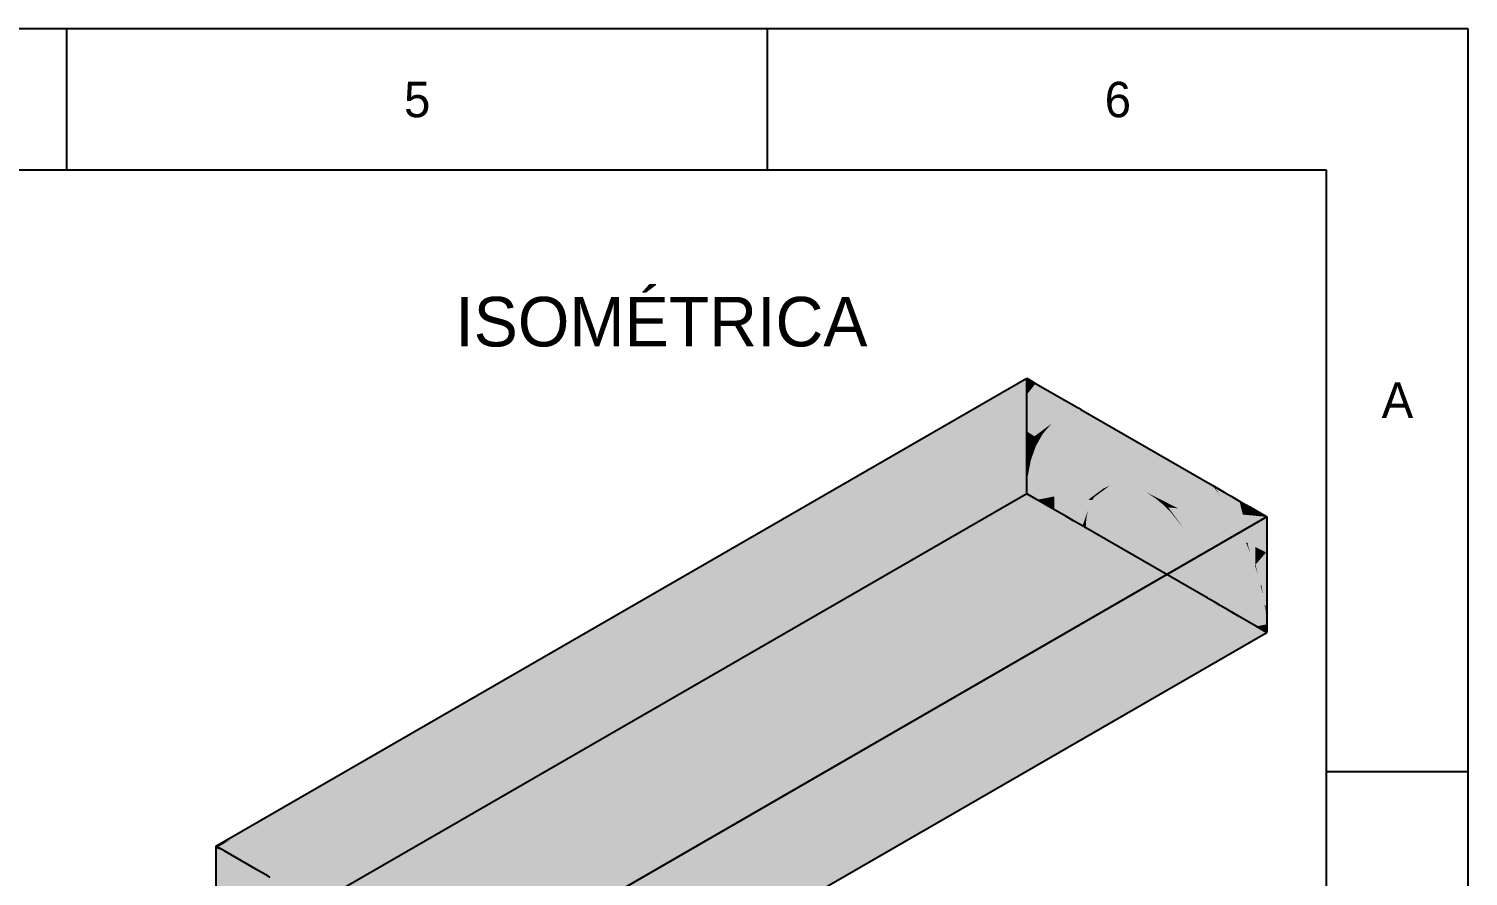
# Model space of a CAD drawing. Extents: x 0 to 297, y 0 to 210.
# Drawn here: x 195.3 to 297, y 150.1 to 210 of the extents above; entities that cross this region are included whole.
import ezdxf
from ezdxf.enums import TextEntityAlignment as Align

# ---------------------------------------------------------------- set-up
doc = ezdxf.new("R2010")
doc.units = 0
for name, color, linetype in [('FINA', 7, 'CONTINUOUS'), ('NORMA', 7, 'CONTINUOUS'), ('SOMBRA', 8, 'CONTINUOUS'), ('TEXTO', 7, 'CONTINUOUS'), ('VISIBLE', 7, 'CONTINUOUS')]:
    doc.layers.add(name, color=color, linetype=linetype)

msp = doc.modelspace()

# ---------------------------------------------------------------- linework, layer by layer
at = {"layer": 'FINA'}
for p, q in [((297, 210), (0, 210)), ((198, 200), (198, 210)), ((247.5, 200), (247.5, 210)), ((297, 0), (297, 210)), ((287, 157.5), (297, 157.5))]:
    msp.add_line(p, q, dxfattribs=at)
at = {"layer": 'NORMA'}
for p, q in [((287, 200), (20, 200)), ((287, 10), (287, 200))]:
    msp.add_line(p, q, dxfattribs=at)
at = {"layer": 'SOMBRA', "color": 253}
for points in [[(265.8094, 185.2994), (209.5535, 152.6747), (208.5337, 152.2313)], [(265.8094, 185.2994), (265.8094, 185.154), (209.5535, 152.6747)], [(265.8094, 185.154), (216.713, 155.7876), (209.5535, 152.6747)], [(265.8094, 185.154), (265.8094, 184.1334), (216.713, 155.7876)], [(265.8094, 185.154), (265.8094, 185.2994), (266.4423, 184.934)], [(265.8094, 184.1334), (265.8094, 185.154), (266.4423, 184.934)], [(265.8094, 184.1334), (223.2339, 158.6229), (216.713, 155.7876)], [(265.8094, 184.1334), (265.8094, 183.2038), (223.2339, 158.6229)], [(265.8094, 184.1334), (266.4423, 184.934), (268.7841, 183.5819)], [(265.8094, 183.2038), (265.8094, 184.1334), (268.7841, 183.5819)], [(265.8094, 183.2038), (229.249, 161.2382), (223.2339, 158.6229)], [(265.8094, 183.2038), (265.8094, 182.3463), (229.249, 161.2382)], [(265.8094, 183.2038), (268.7841, 183.5819), (269.4895, 183.1747)], [(265.8094, 182.3463), (265.8094, 183.2038), (269.4895, 183.1747)], [(265.8094, 182.3463), (269.4895, 183.1747), (269.6369, 183.0896)], [(276.5099, 176.1048), (269.1292, 182.991), (269.6369, 183.0896)], [(276.5099, 176.1048), (269.6369, 183.0896), (278.9525, 177.7112)], [(265.8094, 182.3463), (234.8636, 163.6794), (229.249, 161.2382)], [(265.8094, 182.3463), (265.8094, 181.5459), (234.8636, 163.6794)], [(265.8094, 181.5459), (265.8094, 182.3463), (269.1292, 182.991)], [(266.3594, 181.197), (265.8094, 181.5459), (268.2947, 182.6278)], [(266.6591, 181.0466), (266.3594, 181.197), (267.5629, 182.0867)], [(276.5099, 176.1048), (266.9462, 181.3771), (267.5629, 182.0867)], [(276.5099, 176.1048), (267.5629, 182.0867), (268.2947, 182.6278)], [(276.5099, 176.1048), (268.2947, 182.6278), (269.1292, 182.991)], [(265.8094, 181.5459), (235.3761, 163.9022), (234.8636, 163.6794)], [(265.8094, 181.5459), (265.8094, 181.4729), (235.3761, 163.9022)], [(265.8094, 181.4729), (240.1641, 165.984), (235.3761, 163.9022)], [(265.8094, 181.4729), (265.8094, 180.7903), (240.1641, 165.984)], [(266.3594, 181.197), (265.8094, 181.4729), (265.8094, 181.5459)], [(266.3594, 181.197), (265.8094, 180.7903), (265.8094, 181.4729)], [(266.6591, 181.0466), (265.8094, 180.7903), (266.3594, 181.197)], [(266.6591, 181.0466), (265.9322, 180.2101), (265.8094, 180.2528)], [(266.6591, 181.0466), (265.8094, 180.2528), (265.8094, 180.7903)], [(266.7368, 181.0076), (265.9322, 180.2101), (266.6591, 181.0466)], [(266.7368, 181.0076), (266.2267, 180.1077), (265.9322, 180.2101)], [(273.7317, 177.4985), (266.4553, 180.511), (266.7368, 181.0076)], [(266.7368, 181.0076), (266.6591, 181.0466), (266.9462, 181.3771)], [(276.5099, 176.1048), (266.7368, 181.0076), (266.9462, 181.3771)], [(265.8094, 180.7903), (243.9345, 167.6233), (240.1641, 165.984)], [(265.8094, 180.7903), (265.8094, 180.2528), (243.9345, 167.6233)], [(265.8094, 180.2528), (245.225, 168.1845), (243.9345, 167.6233)], [(265.8094, 180.2528), (265.8094, 180.0689), (245.225, 168.1845)], [(265.8094, 180.0689), (250.1163, 170.3112), (245.225, 168.1845)], [(265.8094, 180.0689), (265.8094, 179.3716), (250.1163, 170.3112)], [(265.9322, 180.2101), (265.8094, 180.0689), (265.8094, 180.2528)], [(266.2267, 180.1077), (265.8094, 180.0689), (265.9322, 180.2101)], [(266.2267, 180.1077), (265.8094, 179.3716), (265.8094, 180.0689)], [(266.3031, 180.0812), (265.8094, 179.3716), (266.2267, 180.1077)], [(266.3031, 180.0812), (265.9324, 179.0342), (265.8094, 179.057)], [(266.3031, 180.0812), (265.8094, 179.057), (265.8094, 179.3716)], [(273.1783, 177.6909), (266.0985, 179.5034), (266.3031, 180.0812)], [(266.3031, 180.0812), (266.2267, 180.1077), (266.4553, 180.511)], [(273.7317, 177.4985), (266.3031, 180.0812), (266.4553, 180.511)], [(265.8094, 179.3716), (252.3231, 171.2707), (250.1163, 170.3112)], [(265.8094, 179.3716), (265.8094, 179.057), (252.3231, 171.2707)], [(265.8094, 179.057), (254.9197, 172.3997), (252.3231, 171.2707)], [(265.8094, 179.057), (265.8094, 178.6868), (254.9197, 172.3997)], [(265.9324, 179.0342), (265.8094, 178.6868), (265.8094, 179.057)], [(266.0062, 179.0205), (265.8094, 178.6868), (265.9324, 179.0342)], [(266.0062, 179.0205), (265.8094, 177.9919), (265.8094, 178.6868)], [(272.644, 177.79), (265.882, 178.3714), (266.0062, 179.0205)], [(266.0062, 179.0205), (265.9324, 179.0342), (266.0985, 179.5034)], [(273.1783, 177.6909), (266.0062, 179.0205), (266.0985, 179.5034)], [(265.8094, 178.6868), (259.7943, 174.5191), (254.9197, 172.3997)], [(265.8094, 178.6868), (265.8094, 177.9919), (259.7943, 174.5191)], [(265.8094, 177.9919), (260.8315, 174.9701), (259.7943, 174.5191)], [(265.8094, 177.9919), (265.8094, 177.8441), (260.8315, 174.9701)], [(265.851, 177.8437), (265.8094, 177.9919), (265.882, 178.3714)], [(265.851, 177.8437), (265.8094, 177.8441), (265.8094, 177.9919)], [(272.644, 177.79), (265.851, 177.8437), (265.882, 178.3714)], [(260.8315, 174.9701), (265.8094, 177.1344), (208.5337, 144.0663)], [(265.8094, 177.8441), (265.8094, 177.1344), (260.8315, 174.9701)], [(265.851, 177.8437), (265.8094, 177.1344), (265.8094, 177.8441)], [(272.138, 177.794), (265.8094, 177.1344), (265.851, 177.8437)], [(272.138, 177.794), (267.7702, 176.9458), (265.8094, 177.1344)], [(266.5475, 176.7083), (265.8094, 177.1344), (267.7702, 176.9458)], [(267.7668, 176.0043), (266.5475, 176.7083), (267.7702, 176.9458)], [(267.7668, 176.0043), (267.7702, 176.9458), (269.5387, 176.7756)], [(271.6689, 177.7029), (269.5387, 176.7756), (267.7702, 176.9458)], [(271.2447, 177.5182), (270.1594, 176.7159), (269.5387, 176.7756)], [(270.8727, 177.2432), (270.3948, 176.6932), (270.1594, 176.7159)], [(270.5592, 176.8824), (271.6689, 177.7029), (272.138, 177.794)], [(270.5592, 176.8824), (272.138, 177.794), (272.644, 177.79)], [(270.5592, 176.8824), (272.644, 177.79), (273.1783, 177.6909)], [(270.5592, 176.8824), (271.2447, 177.5182), (271.6689, 177.7029)], [(270.5592, 176.8824), (273.1783, 177.6909), (273.7317, 177.4985)], [(270.5592, 176.8824), (270.8727, 177.2432), (271.2447, 177.5182)], [(270.5592, 176.8824), (273.7317, 177.4985), (274.2947, 177.2161)], [(270.5592, 176.8824), (274.2947, 177.2161), (274.8577, 176.8484)], [(274.2947, 177.2161), (274.5786, 177.0736), (274.8577, 176.8484)], [(274.5786, 177.0736), (274.8675, 176.9287), (275.4111, 176.4018)], [(276.5099, 176.1048), (278.9525, 177.7112), (279.4602, 177.0264)], [(276.5099, 176.1048), (279.4602, 177.0264), (280.2672, 175.7432)], [(278.9525, 177.7112), (279.0734, 177.6414), (279.4602, 177.0264)], [(279.0734, 177.6414), (280.2719, 175.7428), (280.2672, 175.7432)], [(279.0734, 177.6414), (279.3554, 177.4786), (280.2719, 175.7428)], [(279.3554, 177.4786), (280.4124, 175.7293), (280.2719, 175.7428)], [(279.3554, 177.4786), (279.7533, 177.2489), (280.4124, 175.7293)], [(279.7533, 177.2489), (280.6798, 175.7035), (280.4124, 175.7293)], [(279.7533, 177.2489), (280.2483, 176.9631), (280.6798, 175.7035)], [(280.2483, 176.9631), (281.0769, 175.6653), (280.6798, 175.7035)], [(280.2483, 176.9631), (280.836, 176.6238), (281.0769, 175.6653)], [(268.5699, 175.5407), (267.7668, 176.0043), (269.5387, 176.7756)], [(268.5699, 175.5407), (269.5387, 176.7756), (270.1594, 176.7159)], [(269.1182, 175.2241), (268.5699, 175.5407), (270.1594, 176.7159)], [(269.1182, 175.2241), (270.1594, 176.7159), (270.3948, 176.6932)], [(269.4957, 175.0062), (269.1182, 175.2241), (270.3948, 176.6932)], [(269.4957, 175.0062), (270.3948, 176.6932), (270.449, 176.688)], [(269.7493, 174.8597), (269.4957, 175.0062), (270.3097, 176.4422)], [(269.9062, 174.7691), (269.7493, 174.8597), (270.1283, 175.93)], [(275.9453, 175.884), (270.0182, 175.3546), (270.1283, 175.93)], [(275.9453, 175.884), (270.1283, 175.93), (270.3097, 176.4422)], [(275.9453, 175.884), (270.3097, 176.4422), (270.449, 176.688)], [(270.5592, 176.8824), (270.449, 176.688), (270.3948, 176.6932)], [(270.5592, 176.8824), (275.6302, 176.1894), (270.449, 176.688)], [(275.9453, 175.884), (270.449, 176.688), (275.6302, 176.1894)], [(270.5592, 176.8824), (274.8577, 176.8484), (275.4111, 176.4018)], [(270.5592, 176.8824), (275.4111, 176.4018), (275.6302, 176.1894)], [(274.8675, 176.9287), (275.164, 176.78), (275.6834, 176.1843)], [(274.8675, 176.9287), (275.6834, 176.1843), (275.6302, 176.1894)], [(275.164, 176.78), (275.8073, 176.1724), (275.6834, 176.1843)], [(275.164, 176.78), (275.4711, 176.6259), (275.8073, 176.1724)], [(275.4711, 176.6259), (275.987, 176.1551), (275.8073, 176.1724)], [(275.4711, 176.6259), (275.7922, 176.4648), (275.987, 176.1551)], [(275.9453, 175.884), (275.6302, 176.1894), (275.6834, 176.1843)], [(276.4514, 175.3036), (275.6834, 176.1843), (275.8073, 176.1724)], [(275.7922, 176.4648), (276.2166, 176.133), (275.987, 176.1551)], [(275.7922, 176.4648), (276.1312, 176.2948), (276.2166, 176.133)], [(276.9205, 174.6708), (275.8073, 176.1724), (275.987, 176.1551)], [(277.3447, 173.9964), (275.987, 176.1551), (276.2166, 176.133)], [(276.1312, 176.2948), (276.496, 176.1061), (276.2166, 176.133)], [(276.1312, 176.2948), (276.4928, 176.1133), (276.496, 176.1061)], [(277.7167, 173.2918), (276.2166, 176.133), (276.496, 176.1061)], [(276.4928, 176.1133), (276.5099, 176.1048), (276.496, 176.1061)], [(278.0302, 172.5691), (276.496, 176.1061), (276.5099, 176.1048)], [(278.0302, 172.5691), (276.5099, 176.1048), (276.8829, 175.9176)], [(276.5099, 176.1048), (281.0265, 174.3135), (281.2896, 173.707)], [(276.5099, 176.1048), (280.2947, 175.6996), (281.0265, 174.3135)], [(276.5099, 176.1048), (280.2672, 175.7432), (280.2947, 175.6996)], [(280.836, 176.6238), (281.6175, 175.6133), (281.0769, 175.6653)], [(280.836, 176.6238), (281.5212, 176.2282), (281.6175, 175.6133)], [(281.5212, 176.2282), (282.3288, 175.5449), (281.6175, 175.6133)], [(281.5212, 176.2282), (282.3165, 175.769), (282.3288, 175.5449)], [(260.8315, 174.9701), (208.5337, 144.9238), (259.7943, 174.5191)], [(260.8315, 174.9701), (208.5337, 144.0663), (208.5337, 144.7759)], [(260.8315, 174.9701), (208.5337, 144.7759), (208.5337, 144.9238)], [(269.9813, 174.7258), (269.9062, 174.7691), (270.0182, 175.3546)], [(275.9453, 175.884), (269.9813, 174.7258), (270.0182, 175.3546)], [(275.9453, 175.884), (278.608, 169.7451), (269.9813, 174.7258)], [(275.9453, 175.884), (278.5711, 170.4165), (278.608, 169.7451)], [(275.9453, 175.884), (278.4611, 171.1191), (278.5711, 170.4165)], [(275.9453, 175.884), (278.2797, 171.8407), (278.4611, 171.1191)], [(275.9453, 175.884), (278.0302, 172.5691), (278.2797, 171.8407)], [(275.9453, 175.884), (277.7167, 173.2918), (278.0302, 172.5691)], [(275.9453, 175.884), (276.4514, 175.3036), (276.9205, 174.6708)], [(275.9453, 175.884), (276.9205, 174.6708), (277.3447, 173.9964)], [(275.9453, 175.884), (277.3447, 173.9964), (277.7167, 173.2918)], [(278.2797, 171.8407), (276.8829, 175.9176), (277.3088, 175.704)], [(278.4611, 171.1191), (277.3088, 175.704), (277.7797, 175.4678)], [(278.5711, 170.4165), (277.7797, 175.4678), (278.3081, 175.2027)], [(278.608, 169.7451), (278.3081, 175.2027), (278.9106, 174.9004)], [(280.2672, 175.7432), (280.2719, 175.7428), (280.2947, 175.6996)], [(280.2719, 175.7428), (280.4124, 175.7293), (281.0265, 174.3135)], [(281.2896, 173.707), (280.4124, 175.7293), (280.6798, 175.7035)], [(281.2896, 173.707), (280.6798, 175.7035), (281.3793, 173.662)], [(281.3793, 173.662), (280.6798, 175.7035), (281.0769, 175.6653)], [(281.3793, 173.662), (281.0769, 175.6653), (281.6094, 173.5465)], [(281.6094, 173.5465), (281.0769, 175.6653), (281.6175, 175.6133)], [(281.6094, 173.5465), (281.6175, 175.6133), (281.9696, 173.3658)], [(281.9696, 173.3658), (281.6175, 175.6133), (282.3288, 175.5449)], [(281.9696, 173.3658), (282.3288, 175.5449), (282.4622, 173.1187)], [(282.3165, 175.769), (282.78, 175.5014), (282.3288, 175.5449)], [(282.78, 172.9593), (282.4622, 173.1187), (282.3288, 175.5449)], [(282.78, 172.9593), (282.3288, 175.5449), (282.78, 175.5014)], [(208.5337, 144.9238), (254.9197, 172.3997), (259.7943, 174.5191)], [(278.6831, 169.7018), (278.608, 169.7451), (278.9106, 174.9004)], [(278.6831, 169.7018), (278.9106, 174.9004), (279.6104, 174.5494)], [(278.84, 169.6112), (278.6831, 169.7018), (279.6104, 174.5494)], [(278.84, 169.6112), (279.6104, 174.5494), (280.4409, 174.1327)], [(279.0937, 169.4647), (278.84, 169.6112), (280.4409, 174.1327)], [(279.0937, 169.4647), (280.4409, 174.1327), (281.2896, 173.707)], [(279.0937, 169.4647), (281.2896, 173.707), (281.3801, 173.4983)], [(279.4712, 169.2468), (279.0937, 169.4647), (281.3801, 173.4983)], [(279.4712, 169.2468), (281.3801, 173.4983), (281.6431, 172.8918)], [(279.4712, 169.2468), (281.6431, 172.8918), (281.9246, 172.0702)], [(281.3801, 173.4983), (281.2896, 173.707), (281.3793, 173.662)], [(281.3801, 173.4983), (281.3793, 173.662), (281.4145, 173.559)], [(281.4145, 173.559), (281.3793, 173.662), (281.4522, 173.6254)], [(281.3801, 173.4983), (281.4145, 173.559), (281.6431, 172.8918)], [(281.9246, 172.0702), (281.4145, 173.559), (281.4522, 173.6254)], [(281.9246, 172.0702), (281.4522, 173.6254), (281.6094, 173.5465)], [(281.9246, 172.0702), (281.6094, 173.5465), (281.9679, 172.12)], [(281.9679, 172.12), (281.6094, 173.5465), (281.9696, 173.3658)], [(281.9679, 172.12), (281.9696, 173.3658), (282.1348, 172.312)], [(282.1348, 172.312), (281.9696, 173.3658), (282.4622, 173.1187)], [(282.1348, 172.312), (282.4622, 173.1187), (282.4844, 172.7143)], [(282.7224, 172.9882), (282.4844, 172.7143), (282.4622, 173.1187)], [(282.7224, 172.9882), (282.588, 170.8292), (282.4844, 172.7143)], [(282.7224, 172.9882), (282.78, 170.9712), (282.588, 170.8292)], [(282.7224, 172.9882), (282.78, 172.9593), (282.78, 170.9712)], [(208.5337, 145.6187), (252.3231, 171.2707), (254.9197, 172.3997)], [(208.5337, 144.9238), (208.5337, 145.6187), (254.9197, 172.3997)], [(280.0195, 168.9303), (279.4712, 169.2468), (281.9246, 172.0702)], [(280.0195, 168.9303), (281.9246, 172.0702), (282.1341, 171.4589)], [(281.9246, 172.0702), (281.9679, 172.12), (282.1341, 171.4589)], [(282.3386, 170.6449), (281.9679, 172.12), (282.1348, 172.312)], [(282.39, 170.6829), (282.1348, 172.312), (282.4844, 172.7143)], [(282.3386, 170.6449), (282.1348, 172.312), (282.39, 170.6829)], [(282.39, 170.6829), (282.4844, 172.7143), (282.588, 170.8292)], [(208.5337, 145.9889), (250.1163, 170.3112), (252.3231, 171.2707)], [(208.5337, 145.6187), (208.5337, 145.9889), (252.3231, 171.2707)], [(280.0195, 168.9303), (282.1341, 171.4589), (282.3386, 170.6449)], [(282.78, 170.9712), (282.6736, 169.2723), (282.588, 170.8292)], [(282.78, 170.9712), (282.78, 169.3187), (282.6736, 169.2723)], [(208.5337, 146.3035), (245.225, 168.1845), (250.1163, 170.3112)], [(208.5337, 145.9889), (208.5337, 146.3035), (250.1163, 170.3112)], [(280.8225, 168.4666), (280.0195, 168.9303), (282.3386, 170.6449)], [(280.8225, 168.4666), (282.3386, 170.6449), (282.4908, 170.0393)], [(280.8225, 168.4666), (282.4908, 170.0393), (282.615, 169.2468)], [(282.3386, 170.6449), (282.39, 170.6829), (282.4908, 170.0393)], [(282.615, 169.2468), (282.39, 170.6829), (282.588, 170.8292)], [(282.615, 169.2468), (282.588, 170.8292), (282.6736, 169.2723)], [(282.749, 167.8999), (280.8225, 168.4666), (282.615, 169.2468)], [(282.615, 169.2468), (282.6736, 169.2723), (282.7074, 168.6573)], [(282.749, 167.8999), (282.615, 169.2468), (282.7074, 168.6573)], [(282.78, 169.3187), (282.749, 167.8999), (282.6736, 169.2723)], [(282.78, 169.3187), (282.78, 167.9059), (282.749, 167.8999)], [(208.5337, 147.0007), (243.9345, 167.6233), (245.225, 168.1845)], [(208.5337, 146.3035), (208.5337, 147.0007), (245.225, 168.1845)], [(282.749, 167.8999), (282.0419, 167.7626), (280.8225, 168.4666)], [(282.749, 167.8999), (282.78, 167.3365), (282.0419, 167.7626)], [(282.78, 167.9059), (282.78, 167.3365), (282.749, 167.8999)], [(208.5337, 147.1847), (240.1641, 165.984), (243.9345, 167.6233)], [(208.5337, 147.0007), (208.5337, 147.1847), (243.9345, 167.6233)], [(208.5337, 147.7222), (235.3761, 163.9022), (240.1641, 165.984)], [(208.5337, 147.1847), (208.5337, 147.7222), (240.1641, 165.984)], [(208.5337, 148.4048), (234.8636, 163.6794), (235.3761, 163.9022)], [(208.5337, 147.7222), (208.5337, 148.4048), (235.3761, 163.9022)], [(208.5337, 148.4778), (229.249, 161.2382), (234.8636, 163.6794)], [(208.5337, 148.4048), (208.5337, 148.4778), (234.8636, 163.6794)], [(208.5337, 149.2782), (223.2339, 158.6229), (229.249, 161.2382)], [(208.5337, 148.4778), (208.5337, 149.2782), (229.249, 161.2382)], [(208.5337, 150.1357), (216.713, 155.7876), (223.2339, 158.6229)], [(208.5337, 149.2782), (208.5337, 150.1357), (223.2339, 158.6229)], [(208.5337, 150.1357), (208.5337, 151.0653), (216.713, 155.7876)], [(208.5337, 151.0653), (209.5535, 152.6747), (216.713, 155.7876)], [(208.5337, 151.0653), (208.5337, 152.0859), (209.5535, 152.6747)], [(208.5337, 152.0859), (208.5337, 152.2313), (209.5535, 152.6747)]]:
    msp.add_solid(points, dxfattribs=at)
at = {"layer": 'SOMBRA', "color": 254}
for points in [[(265.8094, 185.2994), (208.5337, 152.2313), (209.1667, 151.8659)], [(265.8094, 185.2994), (209.1667, 151.8659), (264.3062, 183.7007)], [(266.4423, 184.934), (265.8094, 185.2994), (264.3062, 183.7007)], [(268.7841, 183.5819), (266.4423, 184.934), (264.3062, 183.7007)], [(209.1667, 151.8659), (258.7444, 177.7855), (264.3062, 183.7007)], [(278.9525, 177.7112), (269.6369, 183.0896), (256.7191, 175.6315)], [(269.6369, 183.0896), (257.0691, 176.0037), (256.7191, 175.6315)], [(269.6369, 183.0896), (269.4895, 183.1747), (257.0691, 176.0037)], [(269.4895, 183.1747), (258.7444, 177.7855), (257.0691, 176.0037)], [(268.7841, 183.5819), (264.3062, 183.7007), (258.7444, 177.7855)], [(269.4895, 183.1747), (268.7841, 183.5819), (258.7444, 177.7855)], [(209.1667, 151.8659), (211.5085, 150.5138), (258.7444, 177.7855)], [(211.5085, 150.5138), (257.0691, 176.0037), (258.7444, 177.7855)], [(280.836, 176.6238), (280.2483, 176.9631), (231.517, 148.828)], [(280.2483, 176.9631), (232.6927, 150.0785), (231.517, 148.828)], [(280.2483, 176.9631), (279.7533, 177.2489), (232.6927, 150.0785)], [(279.7533, 177.2489), (233.6377, 151.0835), (232.6927, 150.0785)], [(279.7533, 177.2489), (279.3554, 177.4786), (233.6377, 151.0835)], [(279.3554, 177.4786), (234.3075, 151.7959), (233.6377, 151.0835)], [(279.3554, 177.4786), (279.0734, 177.6414), (234.3075, 151.7959)], [(279.0734, 177.6414), (234.5946, 152.1012), (234.3075, 151.7959)], [(279.0734, 177.6414), (278.9525, 177.7112), (234.5946, 152.1012)], [(278.9525, 177.7112), (256.7191, 175.6315), (234.5946, 152.1012)], [(211.5085, 150.5138), (212.2139, 150.1066), (257.0691, 176.0037)], [(212.2139, 150.1066), (256.7191, 175.6315), (257.0691, 176.0037)], [(282.3165, 175.769), (281.5212, 176.2282), (228.494, 145.613)], [(281.5212, 176.2282), (230.1212, 147.3435), (228.494, 145.613)], [(281.5212, 176.2282), (280.836, 176.6238), (230.1212, 147.3435)], [(280.836, 176.6238), (231.517, 148.828), (230.1212, 147.3435)], [(212.2139, 150.1066), (212.3612, 150.0215), (256.7191, 175.6315)], [(212.3612, 150.0215), (234.5946, 152.1012), (256.7191, 175.6315)], [(282.78, 175.5014), (226.605, 143.604), (225.5043, 142.4333)], [(282.78, 175.5014), (282.3165, 175.769), (226.605, 143.604)], [(282.3165, 175.769), (228.494, 145.613), (226.605, 143.604)], [(212.3612, 150.0215), (221.6768, 144.6431), (234.5946, 152.1012)], [(221.6768, 144.6431), (234.3075, 151.7959), (234.5946, 152.1012)], [(221.6768, 144.6431), (221.7977, 144.5733), (234.3075, 151.7959)], [(221.7977, 144.5733), (233.6377, 151.0835), (234.3075, 151.7959)], [(221.7977, 144.5733), (222.0797, 144.4105), (233.6377, 151.0835)], [(222.0797, 144.4105), (232.6927, 150.0785), (233.6377, 151.0835)]]:
    msp.add_solid(points, dxfattribs=at)
at = {"layer": 'SOMBRA', "color": 252}
for points in [[(211.7628, 145.0784), (208.5337, 144.0663), (265.8094, 177.1344)], [(211.7628, 145.0784), (265.8094, 177.1344), (266.5475, 176.7083)], [(217.0975, 146.7504), (211.7628, 145.0784), (266.5475, 176.7083)], [(217.0975, 146.7504), (266.5475, 176.7083), (267.7668, 176.0043)], [(220.6109, 147.8515), (217.0975, 146.7504), (267.7668, 176.0043)], [(220.6109, 147.8515), (267.7668, 176.0043), (268.5699, 175.5407)], [(223.0096, 148.6033), (220.6109, 147.8515), (268.5699, 175.5407)], [(223.0096, 148.6033), (268.5699, 175.5407), (269.1182, 175.2241)], [(224.6611, 149.1209), (223.0096, 148.6033), (269.1182, 175.2241)], [(224.6611, 149.1209), (269.1182, 175.2241), (269.4957, 175.0062)], [(225.771, 149.4688), (224.6611, 149.1209), (269.4957, 175.0062)], [(264.9473, 162.6636), (282.78, 175.5014), (225.5043, 142.4333)], [(225.771, 149.4688), (269.4957, 175.0062), (269.7493, 174.8597)], [(282.78, 172.9593), (282.78, 175.5014), (264.9473, 162.6636)], [(226.4574, 149.6839), (225.771, 149.4688), (269.7493, 174.8597)], [(226.4574, 149.6839), (269.7493, 174.8597), (269.9062, 174.7691)], [(226.7859, 149.7869), (226.4574, 149.6839), (269.9062, 174.7691)], [(226.7859, 149.7869), (269.9062, 174.7691), (269.9813, 174.7258)], [(264.5278, 161.6159), (226.7859, 149.7869), (269.9813, 174.7258)], [(264.5278, 161.6159), (269.9813, 174.7258), (278.608, 169.7451)], [(282.78, 170.9712), (282.78, 172.9593), (264.9473, 162.6636)], [(282.78, 169.3187), (282.78, 170.9712), (251.001, 152.6236)], [(282.78, 170.9712), (264.9473, 162.6636), (251.001, 152.6236)], [(282.78, 167.9059), (282.78, 169.3187), (239.4089, 144.2784)], [(282.78, 169.3187), (251.001, 152.6236), (239.4089, 144.2784)], [(264.8563, 161.7189), (264.5278, 161.6159), (278.608, 169.7451)], [(264.8563, 161.7189), (278.608, 169.7451), (278.6831, 169.7018)], [(265.5427, 161.934), (264.8563, 161.7189), (278.6831, 169.7018)], [(265.5427, 161.934), (278.6831, 169.7018), (278.84, 169.6112)], [(266.6526, 162.2819), (265.5427, 161.934), (278.84, 169.6112)], [(266.6526, 162.2819), (278.84, 169.6112), (279.0937, 169.4647)], [(268.3041, 162.7995), (266.6526, 162.2819), (279.0937, 169.4647)], [(268.3041, 162.7995), (279.0937, 169.4647), (279.4712, 169.2468)], [(270.7028, 163.5513), (268.3041, 162.7995), (279.4712, 169.2468)], [(270.7028, 163.5513), (279.4712, 169.2468), (280.0195, 168.9303)], [(274.2162, 164.6524), (270.7028, 163.5513), (280.0195, 168.9303)], [(274.2162, 164.6524), (280.0195, 168.9303), (280.8225, 168.4666)], [(282.78, 167.3365), (282.78, 167.9059), (229.4989, 137.1441)], [(282.78, 167.9059), (239.4089, 144.2784), (229.4989, 137.1441)], [(279.5509, 166.3244), (274.2162, 164.6524), (280.8225, 168.4666)], [(279.5509, 166.3244), (280.8225, 168.4666), (282.0419, 167.7626)], [(225.5043, 134.2684), (279.5509, 166.3244), (282.78, 167.3365)], [(282.78, 167.3365), (229.4989, 137.1441), (225.5043, 134.2684)], [(279.5509, 166.3244), (282.0419, 167.7626), (282.78, 167.3365)], [(224.7662, 134.6945), (274.2162, 164.6524), (279.5509, 166.3244)], [(225.5043, 134.2684), (224.7662, 134.6945), (279.5509, 166.3244)], [(223.5469, 135.3985), (270.7028, 163.5513), (274.2162, 164.6524)], [(224.7662, 134.6945), (223.5469, 135.3985), (274.2162, 164.6524)], [(222.1955, 136.1787), (266.6526, 162.2819), (268.3041, 162.7995)], [(222.7438, 135.8621), (222.1955, 136.1787), (268.3041, 162.7995)], [(222.7438, 135.8621), (268.3041, 162.7995), (270.7028, 163.5513)], [(223.5469, 135.3985), (222.7438, 135.8621), (270.7028, 163.5513)], [(221.4075, 136.6337), (264.5278, 161.6159), (264.8563, 161.7189)], [(221.5644, 136.5431), (221.4075, 136.6337), (264.8563, 161.7189)], [(221.5644, 136.5431), (264.8563, 161.7189), (265.5427, 161.934)], [(221.8181, 136.3966), (221.5644, 136.5431), (265.5427, 161.934)], [(221.8181, 136.3966), (265.5427, 161.934), (266.6526, 162.2819)], [(222.1955, 136.1787), (221.8181, 136.3966), (266.6526, 162.2819)], [(251.001, 152.6236), (264.9473, 162.6636), (225.5043, 139.8912)], [(264.9473, 162.6636), (225.5043, 142.4333), (225.5043, 139.8912)], [(221.4075, 136.6337), (221.3324, 136.677), (264.5278, 161.6159)], [(221.6859, 136.8812), (226.7859, 149.7869), (264.5278, 161.6159)], [(239.4089, 144.2784), (251.001, 152.6236), (225.5043, 137.9031)], [(251.001, 152.6236), (225.5043, 139.8912), (225.5043, 137.9031)], [(208.5337, 152.2313), (208.5337, 152.0859), (208.7383, 152.0148)], [(209.1667, 151.8659), (208.5337, 152.2313), (208.7383, 152.0148)], [(208.5337, 152.0859), (208.5337, 151.0653), (209.8692, 150.8177)], [(208.5337, 152.0859), (209.8692, 150.8177), (208.7383, 152.0148)], [(211.5085, 150.5138), (209.1667, 151.8659), (208.7383, 152.0148)], [(211.5085, 150.5138), (208.7383, 152.0148), (209.8692, 150.8177)], [(208.5337, 151.0653), (208.5337, 150.1357), (210.5285, 150.1199)], [(208.5337, 151.0653), (210.5285, 150.1199), (209.8692, 150.8177)], [(212.2139, 150.1066), (209.8692, 150.8177), (210.5285, 150.1199)], [(212.2139, 150.1066), (211.5085, 150.5138), (209.8692, 150.8177)], [(208.5337, 150.1357), (208.5337, 149.2782), (210.8912, 149.736)], [(208.5337, 150.1357), (210.8912, 149.736), (210.5285, 150.1199)], [(212.3612, 150.0215), (210.5285, 150.1199), (210.8912, 149.736)], [(212.3612, 150.0215), (212.2139, 150.1066), (210.5285, 150.1199)]]:
    msp.add_solid(points, dxfattribs=at)
at = {"layer": 'VISIBLE'}
for p, q in [((208.5337, 152.2313), (265.8094, 185.2994)), ((265.8094, 185.154), (265.8094, 185.2994)), ((265.8094, 185.2994), (266.4423, 184.934)), ((265.8094, 184.1334), (265.8094, 185.154)), ((265.8094, 183.2038), (265.8094, 184.1334)), ((266.4423, 184.934), (268.7841, 183.5819)), ((265.8094, 182.3463), (265.8094, 183.2038)), ((268.7841, 183.5819), (269.4895, 183.1747)), ((269.4895, 183.1747), (269.6369, 183.0896)), ((269.6369, 183.0896), (278.9525, 177.7112)), ((265.8094, 181.5459), (265.8094, 182.3463)), ((265.8094, 181.4729), (265.8094, 181.5459)), ((265.8094, 180.7903), (265.8094, 181.4729)), ((265.8094, 180.2528), (265.8094, 180.7903)), ((265.8094, 180.0689), (265.8094, 180.2528)), ((265.8094, 179.3716), (265.8094, 180.0689)), ((265.8094, 179.057), (265.8094, 179.3716)), ((265.8094, 178.6868), (265.8094, 179.057)), ((265.8094, 177.9919), (265.8094, 178.6868)), ((265.8094, 177.8441), (265.8094, 177.9919)), ((265.8094, 177.1344), (208.5337, 144.0663)), ((265.8094, 177.1344), (265.8094, 177.8441)), ((266.5475, 176.7083), (265.8094, 177.1344)), ((278.9525, 177.7112), (279.0734, 177.6414)), ((279.0734, 177.6414), (279.3554, 177.4786)), ((279.3554, 177.4786), (279.7533, 177.2489)), ((279.7533, 177.2489), (280.2483, 176.9631)), ((280.2483, 176.9631), (280.836, 176.6238)), ((267.7668, 176.0043), (266.5475, 176.7083)), ((268.5699, 175.5407), (267.7668, 176.0043)), ((280.836, 176.6238), (281.5212, 176.2282)), ((281.5212, 176.2282), (282.3165, 175.769)), ((282.78, 175.5014), (225.5043, 142.4333)), ((269.1182, 175.2241), (268.5699, 175.5407)), ((269.4957, 175.0062), (269.1182, 175.2241)), ((269.7493, 174.8597), (269.4957, 175.0062)), ((282.3165, 175.769), (282.78, 175.5014)), ((282.78, 175.5014), (282.78, 172.9593)), ((269.9062, 174.7691), (269.7493, 174.8597)), ((269.9813, 174.7258), (269.9062, 174.7691)), ((278.608, 169.7451), (269.9813, 174.7258)), ((282.78, 172.9593), (282.78, 170.9712)), ((282.78, 170.9712), (282.78, 169.3187)), ((278.6831, 169.7018), (278.608, 169.7451)), ((278.84, 169.6112), (278.6831, 169.7018)), ((279.0937, 169.4647), (278.84, 169.6112)), ((279.4712, 169.2468), (279.0937, 169.4647)), ((280.0195, 168.9303), (279.4712, 169.2468)), ((280.8225, 168.4666), (280.0195, 168.9303)), ((282.78, 169.3187), (282.78, 167.9059)), ((282.0419, 167.7626), (280.8225, 168.4666)), ((282.78, 167.9059), (282.78, 167.3365)), ((225.5043, 134.2684), (282.78, 167.3365)), ((282.78, 167.3365), (282.0419, 167.7626)), ((209.1667, 151.8659), (208.5337, 152.2313)), ((208.5337, 152.2313), (208.5337, 152.0859)), ((208.5337, 152.0859), (208.5337, 151.0653)), ((211.5085, 150.5138), (209.1667, 151.8659)), ((208.5337, 151.0653), (208.5337, 150.1357)), ((212.2139, 150.1066), (211.5085, 150.5138)), ((208.5337, 150.1357), (208.5337, 149.2782)), ((212.3612, 150.0215), (212.2139, 150.1066))]:
    msp.add_line(p, q, dxfattribs=at)

# ---------------------------------------------------------------- texts
at = {"layer": 'TEXTO'}
for s, height, p in [('5', 2.5, (222.75, 205)), ('6', 2.5, (272.25, 205)), ('ISOMÉTRICA', 3.5, (240, 189.2994)), ('A', 2.5, (292, 183.75))]:
    msp.add_text(s, height=height, dxfattribs=at).set_placement(p, align=Align.MIDDLE_CENTER)

doc.saveas('drawing.dxf')
